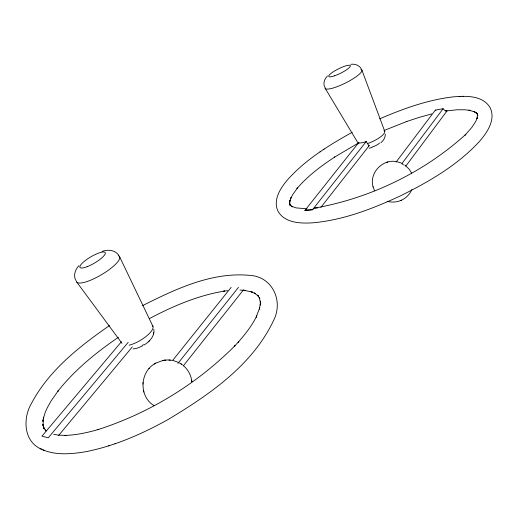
<?xml version="1.0" encoding="UTF-8"?>
<svg xmlns="http://www.w3.org/2000/svg" width="518" height="518" viewBox="0 0 518 518"><rect width="100%" height="100%" fill="white"/><g stroke="black" fill="none" stroke-linecap="round" stroke-linejoin="round"><path stroke-width="0.78" d="M154.299 363.992C139.633 372.753 139.038 396.73 153.988 405.575M385.282 134.22C385.431 137.6 383.43 140.631 380.918 142.715M142.903 384.11L142.936 383.65M142.981 383.009L143.007 382.562M144.146 344.969C149.514 341.699 154.843 336.072 153.827 329.273M153.555 333.987L153.678 333.365M153.723 333.139L153.852 332.491M411.855 189.556C409.842 194.256 406.047 198.18 401.359 200.246M405.795 166.136L447.079 110.858L457.167 109.777L464.996 109.79L470.079 110.399L468.913 110.166L475.064 112.011L473.912 111.506L477.117 113.688L476.249 112.73L477.214 113.941L476.56 112.807L477.797 115.579L477.389 114.323L477.654 115.883L477.525 114.569L476.994 118.616L477.415 117.359L475.705 121.51L471.853 127.396L465.047 135.14L465.824 134.337C424.015 172.261 370.512 198.077 315.002 208.048M401.67 163.61A19.101 8.042 -34.4 0 1 401.858 163.643L443.117 108.709A6.533 4.384 81.3 0 0 447.079 110.858L445.402 111.117M396.089 162.069L435.366 110.101L443.117 108.709M320.856 207.381L369.192 145.681A7.783 5.601 81.8 0 1 367.469 143.603L366.252 141.485A14.769 5.607 -34.6 0 1 358.624 142.696L304.934 210.438L312.451 209.777L313.176 209.039A7.304 5.543 85.4 0 1 317.281 208.094M312.451 209.777L366.252 141.485M183.294 365.902L243.479 289.86M177.842 363.513L238.442 287.386M172.475 360.651L231.138 287.386M304.934 210.438L305.659 209.706A7.239 5.523 85.4 0 1 307.032 208.89M58.515 435.599L132.323 346.911M128.192 342.333L48.245 437.833L41.958 436.162L121.4 341.77M78.898 265.663C75.227 269.464 73.174 275.434 75.751 280.393M148.944 368.693L149.249 368.35M327.48 75.939C324.585 78.704 322.986 83.087 324.54 86.953M149.003 341.187L149.391 340.818M148.323 341.835L148.66 341.517M352.266 132.265C328.904 145.202 305.633 159.602 287.678 179.662C280.601 187.904 272.96 199.501 277.752 210.684C284.142 223.051 300.434 223.588 312.581 222.837C342.942 220.182 371.853 209.071 399.307 196.393C428.315 182.155 457.122 165.579 479.273 141.647C487.134 132.679 496.348 119.224 489.808 107.103C481.973 94.923 465.034 95.836 452.408 96.944C427.156 100.065 402.972 108.806 379.72 118.836M320.001 151.916L320.454 151.606M323.769 149.352L324.184 149.067M118.447 337.289C95.914 352.609 74.488 370.137 57.55 391.634L58.204 390.766L51.049 401.029L47.352 407.621L45.131 412.645L43.376 418.531L43.629 417.1L42.884 421.322L43.143 419.858L43.201 425.9L42.813 424.417L43.784 428.146L43.395 426.644L44.244 428.729L43.538 427.344L46.063 431.028L45.066 429.817M109.531 325.544C79.299 346.548 48.75 370.467 31.326 403.671C22.617 418.512 23.653 441.886 41.582 449.235M154.222 364.044L154.642 363.772M154.61 363.791L155.4 363.312M155.698 363.144L163.157 360.399M155.342 363.351L155.801 363.086M357.893 143.318L334.395 157.226L334.777 156.98C321.063 166.064 307.627 176.003 296.943 188.623L297.591 187.846L292.819 194.444L290.617 198.569L291.129 197.526L289.782 201.334L290.074 200.162L289.711 203.969L289.497 202.726L290.326 205.601L289.853 204.416L290.87 205.795L289.957 204.888L292.592 206.902L291.517 206.203L296.031 207.88L305.652 208.696M142.741 305.555C175.796 288.927 212.108 271.678 250.084 275.388C272.5 276.793 283.45 300.99 273.731 320.137C252.713 365.054 209.434 394.651 168.188 419.463C142.269 433.89 114.672 446.069 85.431 451.767C70.493 454.234 54.105 455.665 40.151 448.575M149.508 318.544C173.129 306.067 198.148 295.364 224.65 291.038L223.614 291.194L227.577 290.663M142.262 346.063L137.121 348.213L133.1 348.944M387.153 201.301C391.66 202.551 396.62 202.318 400.919 200.44M400.654 200.557L401.45 200.207M384.77 130.219L406.908 121.426L406.513 121.568L419.34 117.333L431.669 113.941M369.159 145.694L368.771 145.856A14.685 5.64 -34.5 0 1 368.479 145.966M305.141 210.418L305.309 210.366A7.796 3.179 -36.9 0 1 305.911 210.237M396.315 161.603C382.388 158.786 368.874 173.316 373.122 187.017M108.644 445.862L109.609 445.545M114.886 443.784L115.779 443.492M387.911 161.998L386.46 162.432M102.059 251.392C107.763 249.275 115.391 249.916 118.868 255.523M371.995 147.5L369.166 148.213M163.533 360.334L167.528 359.952L171.801 360.282M162.743 360.476L163.979 360.25M305.918 210.237L311.661 209.732A8.443 3.464 -36.8 0 1 312.095 209.758L312.244 209.796M164.413 360.185L164.828 360.139M165.274 360.088L165.721 360.036M350.854 64.31C354.778 63.688 359.22 65.119 361.221 68.752M459.155 96.426L460.217 96.4M462.289 96.354L463.39 96.329M239.976 290.061L245.208 290.404L243.926 290.281L252.35 292.107L251.036 291.666L255.607 293.712L254.377 292.974L258.443 296.264L257.588 295.04L259.809 298.705L259.227 297.319L260.36 302.538L260.399 301.023L260.301 305.089L260.34 303.587L259.376 309.155L259.732 307.724L256.132 317.21L256.773 315.961C251.962 325.66 245.26 334.278 238.086 342.333L238.811 341.55L234.291 346.432L234.971 345.694C196.866 384.006 149.262 413.176 97.792 429.662L98.834 429.351C87.73 432.588 76.321 435.107 64.724 435.424L66.181 435.398L58.618 435.133L53.684 434.349M168.933 359.971L169.354 360.01M169.917 360.049L170.364 360.081M396.917 161.707L400.99 162.917M173.245 360.567L178.088 362.237M42.942 449.857L44.367 450.511M179.448 362.93L180.756 363.714M181.294 364.07L182.556 364.963M180.387 363.474L181.676 364.316M404.798 165.009L409.337 169.354L411.616 173.154M183.754 365.948C188.053 369.722 190.941 375.064 191.744 380.73M76.793 282.122L121.957 343.285M325.162 88.287L358.262 143.428M358.624 142.696L359 143.35M374.566 190.851L373.031 186.726M119.613 256.786L152.978 326.463M361.868 70.047L384.699 131.19M143.492 390.514L143.609 390.954M143.777 391.595L143.894 392.042M191.822 381.352L191.887 381.818L191.679 380.264M152.162 325.453A17.58 5.737 -31.3 0 1 147.183 335.515A17.58 5.737 -31.3 0 1 129.118 345.182M143.505 344.664A7.511 2.506 -31.4 0 1 142.1 345.448M118.175 255.698A24.89 6.384 -30.5 0 1 102.13 274.32A24.89 6.384 -30.5 0 1 76.424 280.873M383.967 130.607A14.536 3.93 -26 0 1 381.196 136.396A14.536 3.93 -26 0 1 367.469 143.603M358.553 143.862A14.536 3.93 -26 0 1 358.592 142.91M379.571 143.059A6.21 1.722 -25.9 0 1 372.112 147.008M360.826 69.347A20.493 4.332 -26.5 0 1 345.726 82.893A20.493 4.332 -26.5 0 1 325.181 87.244M435.865 110.735A6.481 4.384 81.3 0 1 435.366 110.101M401.858 163.643A19.716 13.973 84.1 0 1 403.522 164.925M87.205 266.666A14.64 3.613 -30.4 0 0 105.29 252.758A14.64 3.613 -30.4 0 0 85.263 260.554A14.64 3.613 -30.4 0 0 87.205 266.666M334.667 75.77A12.05 2.448 -26.5 0 0 350.375 65.747A12.05 2.448 -26.5 0 0 333.624 71.555A12.05 2.448 -26.5 0 0 334.667 75.77"/></g></svg>
